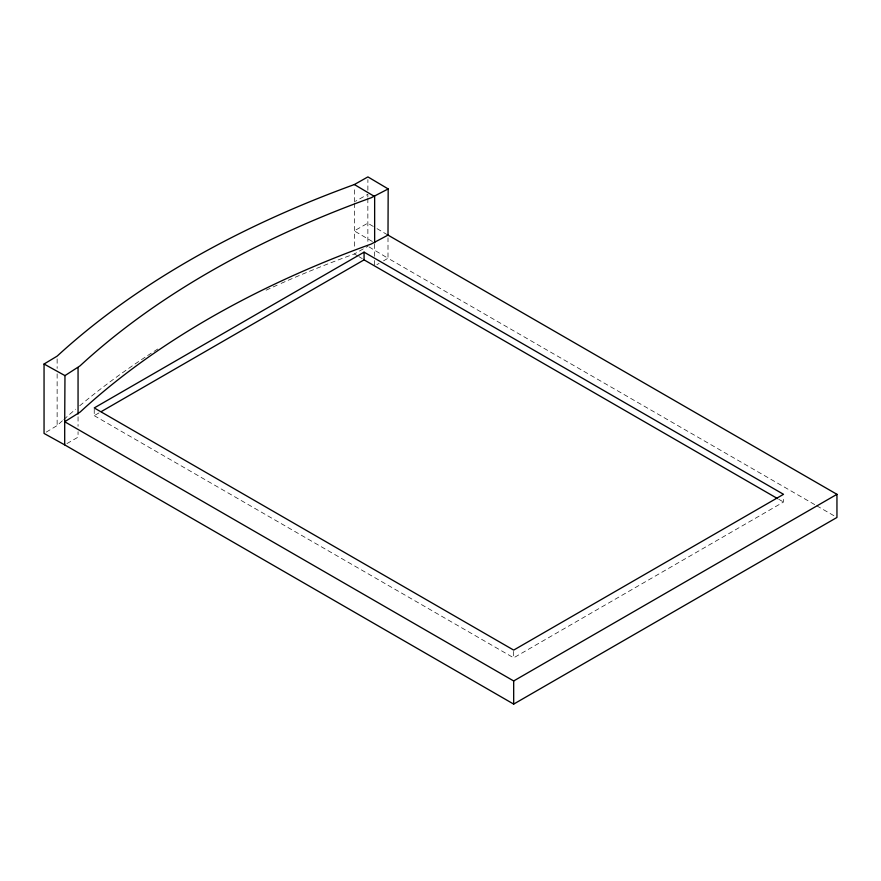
<?xml version="1.0" encoding="UTF-8"?>
<svg xmlns="http://www.w3.org/2000/svg" width="881" height="881" viewBox="0 0 881 881"><rect width="100%" height="100%" fill="white"/><g stroke="black" fill="none" stroke-linecap="round" stroke-linejoin="round"><path stroke-width="0.66" stroke-dasharray="4.41 3.3" d="M354.327 203.236L354.338 247.165M354.327 201.914L354.371 187.213M367.84 198.423L367.884 243.53M367.851 197.047L367.851 194.294L355.45 201.286M367.873 190.285L367.895 179.581M46.23 432.119L57.133 425.556A944.564 545.339 0 0 1 62.87 420.358M94.234 409.225L94.234 415.656L98.991 412.903M66.934 443.584L78.057 437.163L78.057 431.712M376.87 264.685L379.094 263.397M383.554 260.831L388.003 258.254L815.52 505.077M94.234 415.656L513.678 657.821L783.517 502.027L783.517 496.884M281.105 283.407A944.564 545.339 0 0 1 354.382 253.948L367.906 246.24M816.709 505.771L834.571 516.079M778.749 499.274L783.517 502.027M372.377 241.504L354.239 230.888L367.762 223.19L375.879 227.97M377.035 228.653L387.475 234.798M354.382 253.948L357.752 255.953M358.886 256.613L362.256 258.618M369.018 246.911L388.003 258.254L388.003 237.837M513.678 651.389L513.678 657.821M374.645 244.191L374.645 259.168M374.645 260.523L374.645 265.974M78.057 416.746L78.057 426.272M57.133 358.875L57.133 368.401M57.133 373.841L57.133 425.556M63.839 419.488A944.564 545.339 0 0 1 75.645 409.202M79.675 405.811A944.564 545.339 0 0 1 146.477 356.309M147.59 355.583A944.564 545.339 0 0 1 159.946 347.632M266.128 290.201A944.564 545.339 0 0 1 279.905 283.935"/><path stroke-width="1.32" d="M64.698 444.872L44.05 433.43L44.05 364.018L57.133 356.144A944.564 545.339 0 0 1 354.382 184.536L367.906 176.905L388.18 188.93L388.003 235.117L371.253 244.015A916.229 528.974 0 0 0 79.995 412.165L64.698 421.735L64.698 444.872L513.678 704.095L836.95 517.455L836.95 494.318L387.475 234.798M388.18 188.93L371.253 197.74A916.229 528.974 0 0 0 79.995 365.89L64.974 375.614L64.698 421.735L513.678 680.958L836.95 494.318M364.073 252.153L94.234 407.936L513.678 650.101L783.517 494.318L364.073 252.153L364.073 259.862L777.56 498.591M101.37 411.537L364.073 259.862M44.05 364.018L64.974 375.614M354.382 184.536L374.645 196.551L374.645 242.837M513.678 680.958L513.678 704.095M78.057 367.751L78.057 414.026"/></g></svg>
